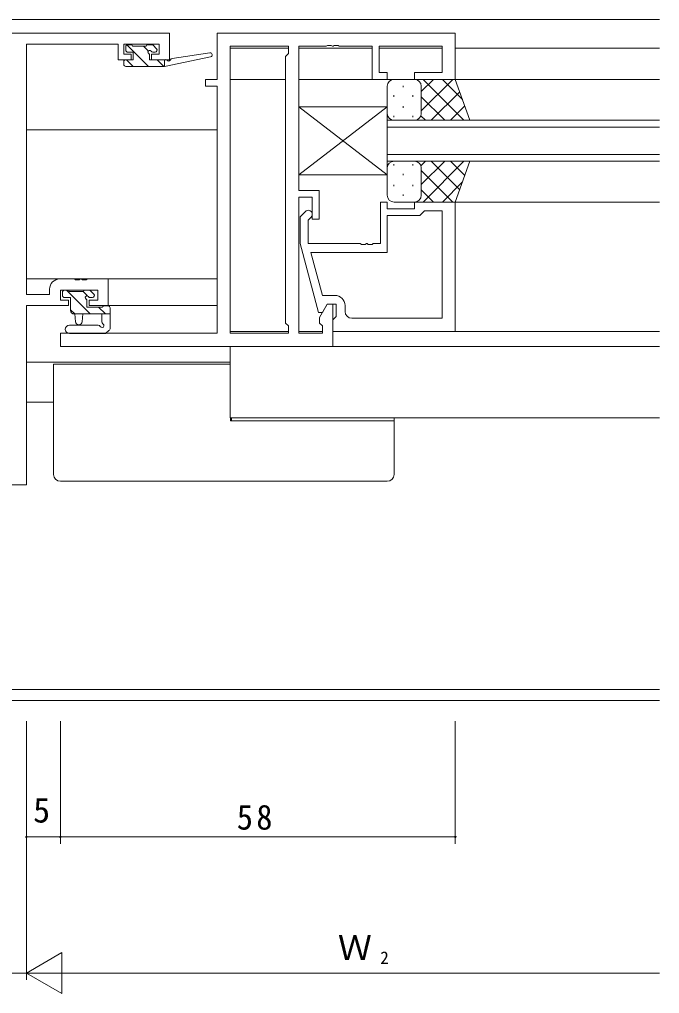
# Model space of a CAD drawing. Units: millimetres on the paper. Extents: x -420 to 373, y -297 to 267.
# Drawn here: x 136.3 to 230.3, y -24.9 to 118.1 of the extents above; entities that cross this region are included whole.
import ezdxf
from ezdxf.enums import TextEntityAlignment as Align

# ---------------------------------------------------------------- set-up
doc = ezdxf.new("R2010")
doc.units = ezdxf.units.MM
for name, color, linetype, lineweight in [('0-3_YKK_11', 7, 'Continuous', 9), ('0-4_YKK_12', 2, 'Continuous', 9), ('0-5_YKK_13', 4, 'Continuous', 9), ('0-6_YKK_D', 6, 'Continuous', 9)]:
    doc.layers.add(name, color=color, linetype=linetype, lineweight=lineweight)
doc.styles.add('ＭＳ ゴシック', font='')
doc.styles.get('ＭＳ ゴシック').set_extended_font_data('MS Gothic')

msp = doc.modelspace()

# ---------------------------------------------------------------- linework, layer by layer
at = {"layer": '0-3_YKK_11'}
for p, q in [((96.3, 116.065), (158.3, 116.065)), ((158.3, 116.065), (158.3, 112.165)), ((165.3, 116.065), (165.3, 109.265)), ((200.3, 116.065), (165.3, 116.065)), ((200.3, 109.265), (200.3, 116.065)), ((150.8, 114.435), (137.3, 114.435)), ((137.3, 114.435), (137.3, 77.695)), ((156.8, 114.435), (151.6, 114.435)), ((156.8, 112.965), (156.8, 114.435)), ((175.8, 114.135), (167.23, 114.135)), ((167.23, 114.135), (167.23, 71.995)), ((167.23, 114.135), (167.23, 71.995)), ((177.3, 114.135), (181.342, 114.135)), ((177.3, 92.965), (177.3, 114.135)), ((183.258, 114.135), (188.1, 114.135)), ((188.1, 114.135), (188.1, 109.265)), ((189.1, 110.265), (189.1, 114.135)), ((189.1, 114.135), (198.37, 114.135)), ((198.37, 114.135), (198.37, 110.265)), ((155.7, 112.965), (156.8, 112.965)), ((155.7, 112.165), (155.7, 112.965)), ((158.3, 112.165), (155.7, 112.165)), ((175.37, 73.495), (175.37, 112.635)), ((194.3, 110.265), (194.3, 109.265)), ((198.37, 110.265), (194.3, 110.265)), ((194.3, 109.265), (200.3, 109.265)), ((165.3, 108.265), (165.3, 71.995)), ((180.3, 92.965), (177.3, 92.965)), ((180.3, 88.765), (180.3, 92.965)), ((177.3, 91.965), (179.3, 91.965)), ((179.3, 91.965), (179.3, 88.765)), ((190.3, 90.265), (194.3, 90.265)), ((194.3, 90.265), (194.3, 91.265)), ((194.3, 91.265), (200.3, 91.265)), ((200.3, 91.265), (200.3, 72.265)), ((177.5, 89.114), (178.276, 89.89)), ((177.5, 85.169), (177.5, 89.114)), ((179.3, 88.765), (180.3, 88.765)), ((190.3, 89.265), (190.3, 83.865)), ((195.1, 89.265), (190.3, 89.265)), ((198.37, 74.195), (198.37, 89.965)), ((198.37, 74.195), (198.37, 89.965)), ((180.207, 75.065), (177.5, 85.169)), ((178.7, 85.165), (186.342, 85.165)), ((190.3, 83.865), (179.092, 83.865)), ((179.092, 83.865), (180.78, 77.565)), ((142.2, 79.965), (144.342, 79.965)), ((137.3, 77.695), (140.7, 77.695)), ((140.7, 77.695), (140.7, 78.465)), ((147.8, 78.335), (142.33, 78.335)), ((180.78, 77.565), (182.6, 77.565)), ((143.5, 76.065), (137.3, 76.065)), ((137.3, 76.065), (137.3, 49.765)), ((181.5, 76.265), (180.37, 74.308)), ((181.5, 76.265), (180.807, 75.065)), ((182.3, 76.265), (181.5, 76.265)), ((182.8, 76.265), (181.5, 76.265)), ((182.3, 70.065), (182.3, 76.265)), ((182.8, 74.465), (182.8, 76.265)), ((184.1, 76.065), (184.1, 75.195)), ((180.807, 75.065), (180.207, 75.065)), ((185.1, 74.195), (198.37, 74.195)), ((165.3, 71.995), (142.3, 71.995)), ((142.3, 71.995), (142.3, 70.065)), ((200.3, 72.265), (182.3, 72.265)), ((142.3, 70.065), (182.3, 70.065)), ((137.3, 49.765), (117.3, 49.765))]:
    msp.add_line(p, q, dxfattribs=at)
for points in [[(151.6, 114.435), (151.6, 112.965), (152.7, 112.965), (152.7, 112.165), (150.8, 112.165), (150.8, 114.435)], [(175.37, 112.635), (175.8, 113.065), (175.8, 114.135)], [(181.342, 114.135), (181.525, 114.255), (182.075, 114.255), (182.258, 114.135), (182.342, 114.135), (182.525, 114.255), (183.075, 114.255), (183.258, 114.135)], [(188.1, 109.265), (190.3, 109.265), (190.3, 110.265), (189.1, 110.265)], [(165.3, 109.265), (163.6, 109.265), (163.6, 108.265), (165.3, 108.265)], [(180.8, 71.995), (177.3, 71.995), (177.3, 91.965)], [(186.342, 85.165), (186.525, 85.045), (187.075, 85.045), (187.258, 85.165), (187.342, 85.165), (187.525, 85.045), (188.075, 85.045), (188.258, 85.165), (189.3, 85.165), (189.3, 91.265)], [(189.3, 91.265), (190.3, 91.265), (190.3, 90.265)], [(179.124, 89.041), (178.7, 88.617), (178.7, 85.165)], [(198.37, 89.965), (195.8, 89.965), (195.6, 89.765), (195.1, 89.265)], [(144.342, 79.965), (144.525, 79.845), (145.075, 79.845), (145.258, 79.965), (145.342, 79.965), (145.525, 79.845), (146.075, 79.845), (146.258, 79.965), (149.3, 79.965), (149.3, 76.065), (146.5, 76.065), (146.5, 76.865), (147.8, 76.865), (147.8, 78.335)], [(142.33, 78.335), (142.33, 76.865), (143.5, 76.865), (143.5, 76.065)], [(182.3, 72.265), (182.3, 73.965), (182.6, 74.265), (182.8, 74.465)], [(167.23, 71.995), (175.8, 71.995), (175.8, 73.065), (175.37, 73.495)], [(180.37, 74.308), (180.37, 73.495), (180.8, 73.065), (180.8, 71.995)]]:
    msp.add_lwpolyline(points, dxfattribs=at)
for centre, radius, start, end in [((178.7, 89.465), 0.6, 314.99998, 135), ((142.2, 78.465), 1.5, 90, 179.99998), ((182.6, 76.065), 1.5, 0, 89.99998), ((185.1, 75.195), 1, 180, 269.99998)]:
    msp.add_arc(centre, radius, start, end, dxfattribs=at)
at = {"layer": '0-4_YKK_12'}
for p, q in [((24.3, 118.065), (230.3, 118.065)), ((167.232, 113.865), (175.799, 113.865)), ((177.302, 113.865), (188.099, 113.865)), ((189.102, 113.865), (198.369, 113.865)), ((200.3, 113.865), (230.3, 113.865)), ((167.23, 109.265), (175.37, 109.265)), ((177.3, 109.265), (230.3, 109.265)), ((194.6, 109.265), (195.3, 109.265)), ((190.299, 97.265), (190.299, 103.265)), ((190.299, 103.265), (230.3, 103.265)), ((137.3, 101.865), (165.3, 101.865)), ((230.3, 102.265), (190.299, 102.265)), ((190.299, 98.265), (230.3, 98.265)), ((230.3, 97.265), (190.299, 97.265)), ((200, 91.265), (230.3, 91.265)), ((137.3, 79.965), (165.3, 79.965)), ((149, 76.065), (165.3, 76.065)), ((167.232, 72.265), (175.799, 72.265)), ((177.302, 72.265), (180.799, 72.265)), ((182.3, 72.265), (230.3, 72.265)), ((167.23, 70.065), (167.23, 59.565)), ((182, 70.065), (230.3, 70.065)), ((137.3, 67.765), (167.23, 67.765)), ((137.3, 61.887), (141.3, 61.887)), ((167.23, 59.565), (230.3, 59.565)), ((24.3, 19.695), (230.3, 19.695)), ((24.3, 18.065), (230.3, 18.065))]:
    msp.add_line(p, q, dxfattribs=at)
at = {"layer": '0-5_YKK_13'}
for p, q in [((151.9, 113.565), (151.9, 114.065)), ((152.07, 114.336), (155.24, 111.165)), ((152.2, 114.365), (152.7, 114.365)), ((153, 113.265), (152.2, 113.265)), ((152.9, 114.165), (154.9, 114.165)), ((153, 112.165), (153, 113.265)), ((154.485, 114.165), (155.216, 113.435)), ((155.1, 114.365), (155.7, 114.365)), ((156.2, 113.265), (155.861, 113.265)), ((155.912, 114.278), (156.412, 113.778)), ((158.712, 112.339), (164.254, 113.162)), ((151.6, 111.465), (151.6, 111.865)), ((151.9, 112.165), (153, 112.165)), ((151.995, 112.165), (152.995, 111.165)), ((155.4, 112.805), (155.4, 112.165)), ((155.4, 112.165), (157.598, 112.165)), ((156.485, 112.165), (157.485, 111.165)), ((157.598, 111.165), (164.359, 112.572)), ((157.598, 112.165), (157.685, 112.18)), ((157.598, 111.165), (157.598, 112.165)), ((151.9, 111.165), (157.598, 111.165)), ((191.3, 109.265), (194.3, 109.265)), ((200.3, 109.265), (194.3, 109.265)), ((195.3, 104.645), (199.92, 109.265)), ((195.3, 107.473), (197.092, 109.265)), ((195.568, 109.265), (201.568, 103.265)), ((198.397, 109.265), (201.357, 106.304)), ((202.443, 103.265), (200.3, 109.265)), ((190.3, 104.265), (190.3, 108.265)), ((192.663, 108.345), (192.663, 108.145)), ((195.3, 108.265), (195.3, 104.665)), ((195.3, 107.865), (195.3, 104.265)), ((196.749, 103.265), (200.944, 107.461)), ((191.249, 106.93), (191.249, 106.73)), ((194.079, 106.93), (194.079, 106.73)), ((195.3, 106.705), (198.74, 103.265)), ((190.3, 105.265), (177.3, 105.265)), ((190.3, 95.265), (177.3, 105.265)), ((190.3, 105.265), (177.3, 95.265)), ((177.3, 105.265), (177.3, 95.265)), ((190.3, 105.265), (190.3, 95.265)), ((192.663, 105.315), (192.663, 105.115)), ((199.577, 103.265), (201.689, 105.377)), ((191.249, 103.9), (191.249, 103.7)), ((194.3, 103.265), (191.3, 103.265)), ((194.079, 103.9), (194.079, 103.7)), ((194.3, 103.265), (202.443, 103.265)), ((195.243, 103.933), (195.911, 103.265)), ((194.3, 97.265), (191.3, 97.265)), ((202.443, 97.265), (194.3, 97.265)), ((195.243, 96.597), (195.911, 97.265)), ((195.3, 93.825), (198.74, 97.265)), ((195.568, 91.265), (201.568, 97.265)), ((196.749, 97.265), (200.944, 93.069)), ((199.577, 97.265), (201.689, 95.153)), ((202.443, 97.265), (200.3, 91.265)), ((190.3, 96.265), (190.3, 92.265)), ((191.248, 96.63), (191.248, 96.83)), ((194.078, 96.63), (194.078, 96.83)), ((195.3, 92.665), (195.3, 96.265)), ((195.3, 95.885), (199.92, 91.265)), ((195.3, 92.265), (195.3, 95.865)), ((177.3, 95.265), (190.3, 95.265)), ((192.663, 95.215), (192.663, 95.415)), ((191.248, 93.6), (191.248, 93.8)), ((194.078, 93.6), (194.078, 93.8)), ((195.3, 93.057), (197.092, 91.265)), ((198.397, 91.265), (201.357, 94.226)), ((192.663, 92.185), (192.663, 92.385)), ((191.3, 91.265), (194.3, 91.265)), ((200.3, 91.265), (194.3, 91.265)), ((142.6, 77.535), (142.6, 78.035)), ((142.9, 78.335), (143.4, 78.335)), ((143.8, 77.235), (142.9, 77.235)), ((143.169, 78.335), (146.669, 74.835)), ((143.6, 78.135), (145.7, 78.135)), ((143.8, 75.335), (143.8, 77.235)), ((145.614, 78.135), (146.276, 77.474)), ((145.9, 78.335), (146.5, 78.335)), ((147, 77.235), (146.661, 77.235)), ((146.712, 78.248), (147.212, 77.748)), ((146.2, 76.774), (146.2, 75.835)), ((146.2, 75.835), (148.5, 75.835)), ((147.914, 75.835), (148.914, 74.835)), ((148.7, 76.035), (149.3, 76.035)), ((143.8, 75.459), (144.424, 74.835)), ((149.6, 74.835), (144.3, 74.835)), ((144.4, 74.835), (144.502, 73.691)), ((145.6, 74.835), (145.498, 73.691)), ((148.4, 73.655), (148.4, 74.835)), ((149.6, 75.735), (149.6, 72.773)), ((147.864, 73.165), (143.616, 73.165)), ((148.795, 71.965), (143.616, 71.965)), ((148.985, 72.033), (149.416, 72.385)), ((141.3, 67.465), (142.3, 67.465)), ((141.3, 51.265), (141.3, 67.465)), ((142.3, 67.465), (167.23, 67.465)), ((167.3, 59.565), (167.3, 59.165)), ((167.3, 59.165), (190.3, 59.165)), ((191.3, 59.165), (191.3, 51.265)), ((190.3, 50.265), (142.3, 50.265))]:
    msp.add_line(p, q, dxfattribs=at)
for points in [[(167.397, 59.165), (167.421, 59.266), (167.445, 59.565)], [(190.3, 59.165), (191.3, 59.165), (191.3, 59.565)]]:
    msp.add_lwpolyline(points, dxfattribs=at)
for centre, radius, start, end in [((152.2, 114.065), 0.3, 90, 180), ((152.2, 113.565), 0.3, 180, 270), ((152.7, 114.165), 0.2, 0, 90), ((155.1, 114.165), 0.2, 90, 180), ((155.4, 113.265), 0.25, 33.05573, 236.94426), ((155.1, 112.805), 0.3, 0, 56.94426), ((155.861, 113.565), 0.3, 213.05573, 270), ((155.7, 114.065), 0.3, 44.99998, 90), ((156.2, 113.565), 0.3, 270, 44.99998), ((164.298, 112.865), 0.3, 281.7498, 98.44934), ((151.9, 111.865), 0.3, 90, 180), ((157.733, 111.883), 0.3, 39.19753, 99.19753), ((158.198, 112.263), 0.3, 219.19753, 338.44934), ((158.756, 112.042), 0.3, 98.44934, 158.44934), ((151.9, 111.465), 0.3, 180, 270), ((191.3, 108.265), 1, 90, 180), ((194.3, 108.265), 1, 0, 90), ((194.3, 108.265), 1, 0, 90), ((191.3, 104.265), 1, 180, 270), ((194.3, 104.265), 1, 270, 0), ((194.3, 104.265), 1, 270, 0), ((191.3, 96.265), 1, 90, 180), ((194.3, 96.265), 1, 0, 90), ((194.3, 96.265), 1, 0, 90), ((191.3, 92.265), 1, 180, 270), ((194.3, 92.265), 1, 270, 0), ((194.3, 92.265), 1, 270, 0), ((142.9, 78.035), 0.3, 90, 180), ((142.9, 77.535), 0.3, 180, 270), ((143.4, 78.135), 0.2, 0, 90), ((145.9, 78.135), 0.2, 90, 180), ((146.2, 77.235), 0.25, 33.05573, 236.94426), ((146.661, 77.535), 0.3, 213.05573, 270), ((146.5, 78.035), 0.3, 44.99998, 90), ((147, 77.535), 0.3, 270, 44.99998), ((145.9, 76.774), 0.3, 0, 56.94426), ((148.7, 75.835), 0.2, 89.99998, 180), ((149.3, 75.735), 0.3, 0, 90), ((144.3, 75.335), 0.5, 180, 270), ((143.616, 72.565), 0.6, 90, 270), ((145, 73.735), 0.5, 185.09206, 354.90793), ((147.864, 72.865), 0.3, 26.74368, 90), ((148.4, 73.135), 0.3, 206.74368, 59.99998), ((148.7, 73.655), 0.3, 180, 239.99998), ((148.795, 72.265), 0.3, 270, 309.23453), ((149.1, 72.773), 0.5, 309.23453, 0), ((142.3, 51.265), 1, 180, 270), ((190.3, 51.265), 1, 270, 0)]:
    msp.add_arc(centre, radius, start, end, dxfattribs=at)
at = {"layer": '0-6_YKK_D'}
for p, q in [((137.3, 15.065), (137.3, -2.935)), ((137.3, 15.065), (137.3, -22.935)), ((137.3, 15.065), (137.3, -22.935)), ((142.3, 15.065), (142.3, -2.935)), ((142.3, 15.065), (142.3, -2.935)), ((200.3, 15.065), (200.3, -2.935)), ((142.3, -1.935), (137.3, -1.935)), ((142.3, -1.935), (200.3, -1.935)), ((137.3, -21.935), (142.496, -18.935)), ((117.3, -21.935), (137.3, -21.935)), ((137.3, -21.935), (147.692, -21.935)), ((143.3, -21.935), (230.3, -21.935))]:
    msp.add_line(p, q, dxfattribs=at)
msp.add_lwpolyline([(137.3, -21.935), (142.496, -24.935), (142.496, -18.935)], dxfattribs=at)
for centre, start, end in [((137.3, -1.935), 0, 180), ((137.3, -1.935), 180, 0), ((142.3, -1.935), 0, 180), ((142.3, -1.935), 0, 180), ((142.3, -1.935), 180, 0), ((142.3, -1.935), 180, 0), ((200.3, -1.935), 0, 180), ((200.3, -1.935), 180, 0)]:
    msp.add_arc(centre, 0.106, start, end, dxfattribs=at)

# ---------------------------------------------------------------- texts
at = {"layer": '0-6_YKK_D', "color": 3, "style": 'ＭＳ ゴシック'}
for s, p in [('5', (138.289, -0.935)), ('Ｗ', (183.048, -21.135))]:
    msp.add_text(s, height=3.666, dxfattribs=at).set_placement(p, align=Align.BOTTOM_LEFT)
at = {"layer": '0-6_YKK_D', "color": 4, "style": 'ＭＳ ゴシック'}
msp.add_text('2', height=1.833, dxfattribs=at).set_placement((189.285, -21.135), align=Align.BOTTOM_LEFT)
at = {"layer": '0-6_YKK_D', "color": 3, "insert": (168.206, -0.935), "char_height": 3.666, "attachment_point": 7, "style": 'ＭＳ ゴシック'}
msp.add_mtext('\\T1.21;\\W0.95;58', dxfattribs=at)

doc.saveas('drawing.dxf')
